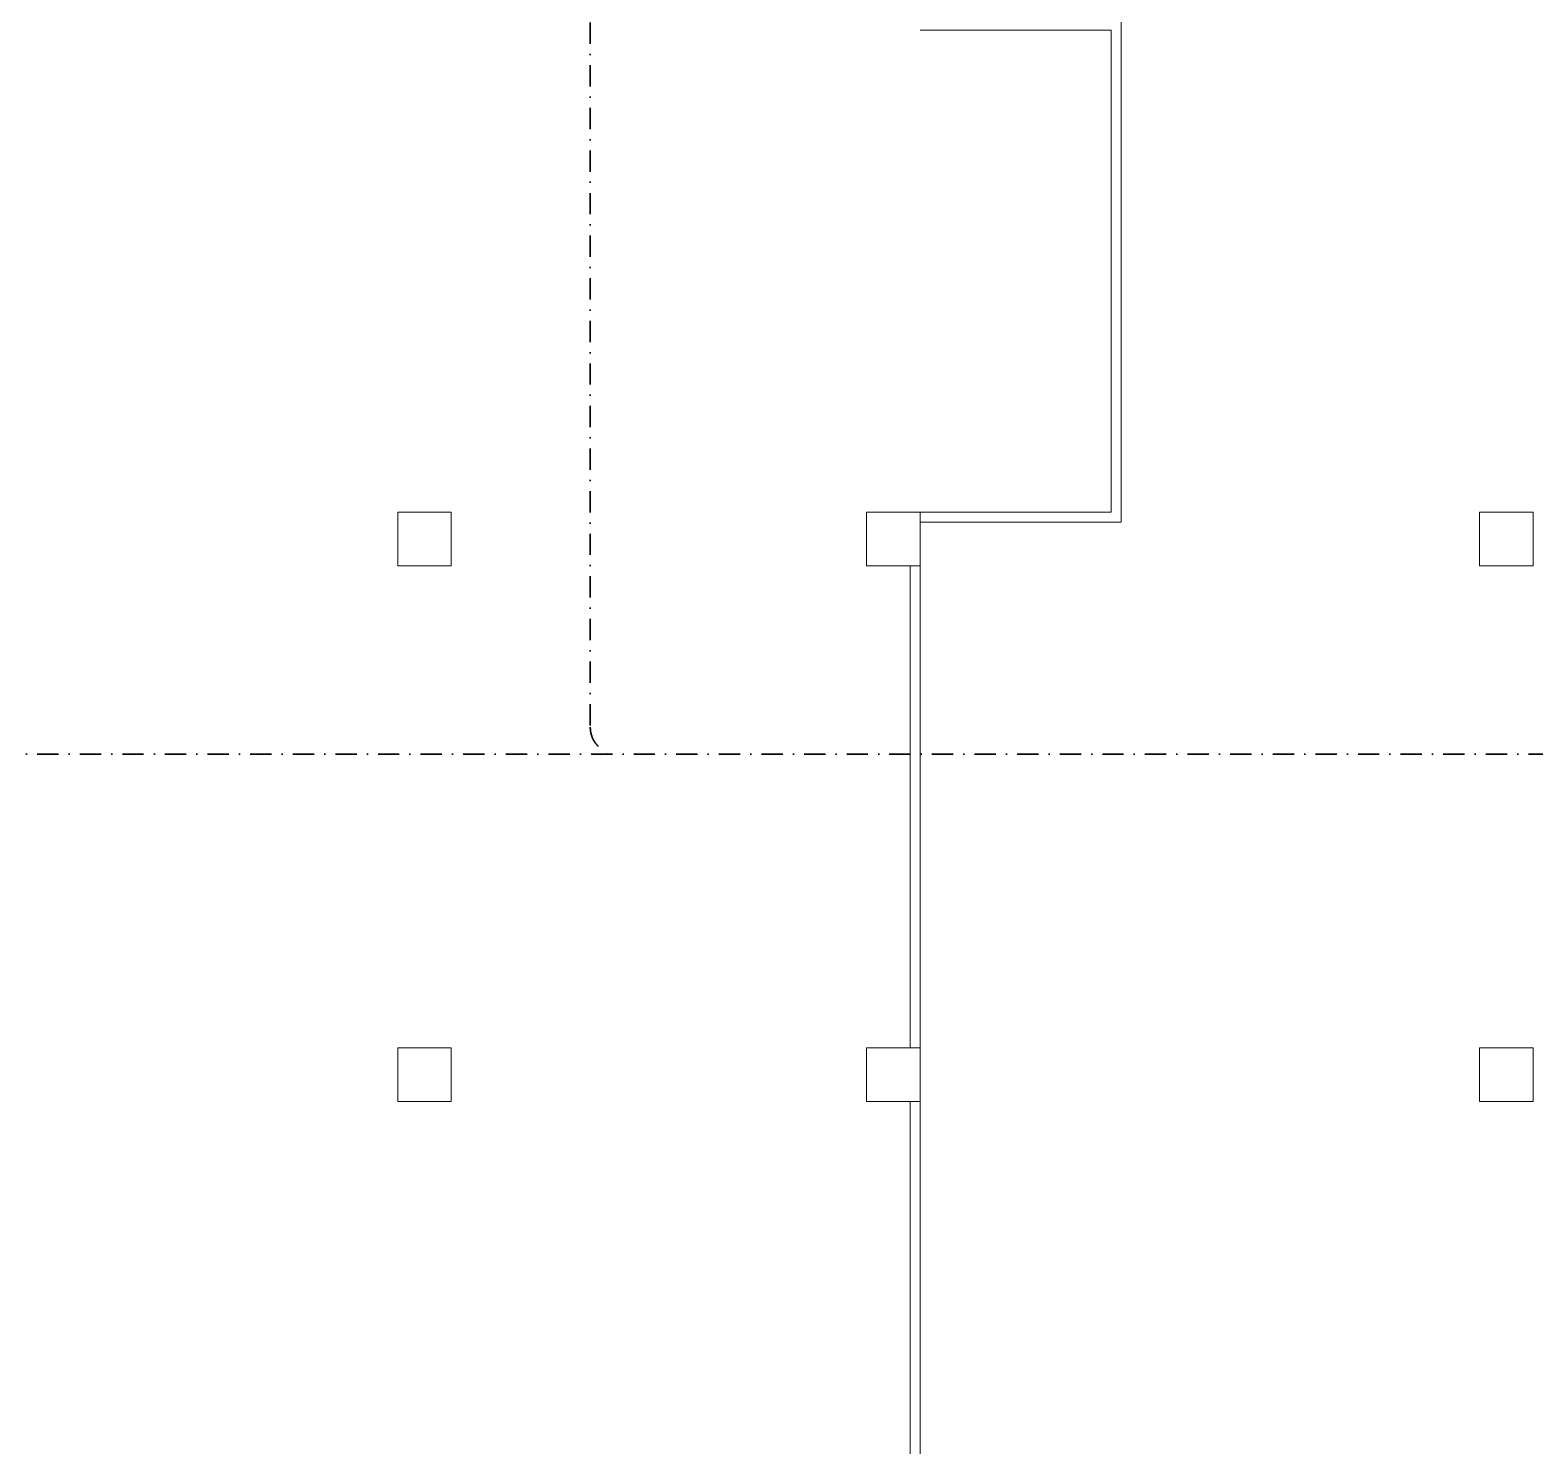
# Model space of a CAD drawing. Header units: metres. Extents: x -19121 to 152404, y -12107 to 29421.
# Drawn here: x 31111 to 33357, y 286 to 2400 of the extents above; entities that cross this region are included whole.
import ezdxf

# ---------------------------------------------------------------- set-up
doc = ezdxf.new("R2010")
doc.units = ezdxf.units.M
doc.header["$LTSCALE"] = 50
doc.header["$MEASUREMENT"] = 0
doc.linetypes.add('DASHDOT', pattern=[25.4, 12.7, -6.35, 0, -6.35])
doc.layers.get('0').update_dxf_attribs({"color": 9, "lineweight": 5})
for name, color, linetype, lineweight in [('00', 9, 'Continuous', 5), ('01', 9, 'Continuous', 5), ('06D', 9, 'Continuous', 5), ('E-KABLO', 7, 'Continuous', 30)]:
    doc.layers.add(name, color=color, linetype=linetype, lineweight=lineweight)

# ---------------------------------------------------------------- blocks, each defined once
blk = doc.blocks.new('p-kolon_80x80')
blk.add_lwpolyline([(-40, -40), (40, -40), (40, 40), (-40, 40)], close=True)
blk = doc.blocks.new('2.Bod.Ara.Sitatik Elk.')
at = {"layer": '01'}
for p in [(3700, -6990), (4400, -6990), (5315, -6990), (3700, -7790), (4400, -7790), (5315, -7790)]:
    blk.add_blockref('p-kolon_80x80', p, dxfattribs=at)
blk = doc.blocks.new('2.Bod.Ara.Mimari Elk.')
at = {"layer": '00'}
for points in [[(4440, -6215), (4740, -6215), (4740, -6965), (4440, -6965)], [(4440, -6230), (4725, -6230), (4725, -6950), (4440, -6950)]]:
    blk.add_lwpolyline(points, dxfattribs=at)
for points in [[(4440, -7750), (4440, -7030), (4425, -7030), (4425, -7750)], [(4440, -8550), (4440, -7830), (4425, -7830), (4425, -8550)]]:
    blk.add_lwpolyline(points, close=True, dxfattribs=at)

msp = doc.modelspace()

# ---------------------------------------------------------------- linework, layer by layer
at = {"layer": 'E-KABLO', "color": 3, "linetype": 'DASHDOT', "ltscale": 0.05}
for p, q in [((31947.5, 3110.7), (31947.5, 1358.9)), ((39230.8, 1318.9), (30140.5, 1318.9))]:
    msp.add_line(p, q, dxfattribs=at)
msp.add_arc((31987.5, 1358.9), 40, 180, 270, dxfattribs=at)

# ---------------------------------------------------------------- block references
at = {"layer": '06D'}
for name in ['2.Bod.Ara.Sitatik Elk.', '2.Bod.Ara.Mimari Elk.']:
    msp.add_blockref(name, (28000, 8630), dxfattribs=at)

doc.saveas('drawing.dxf')
